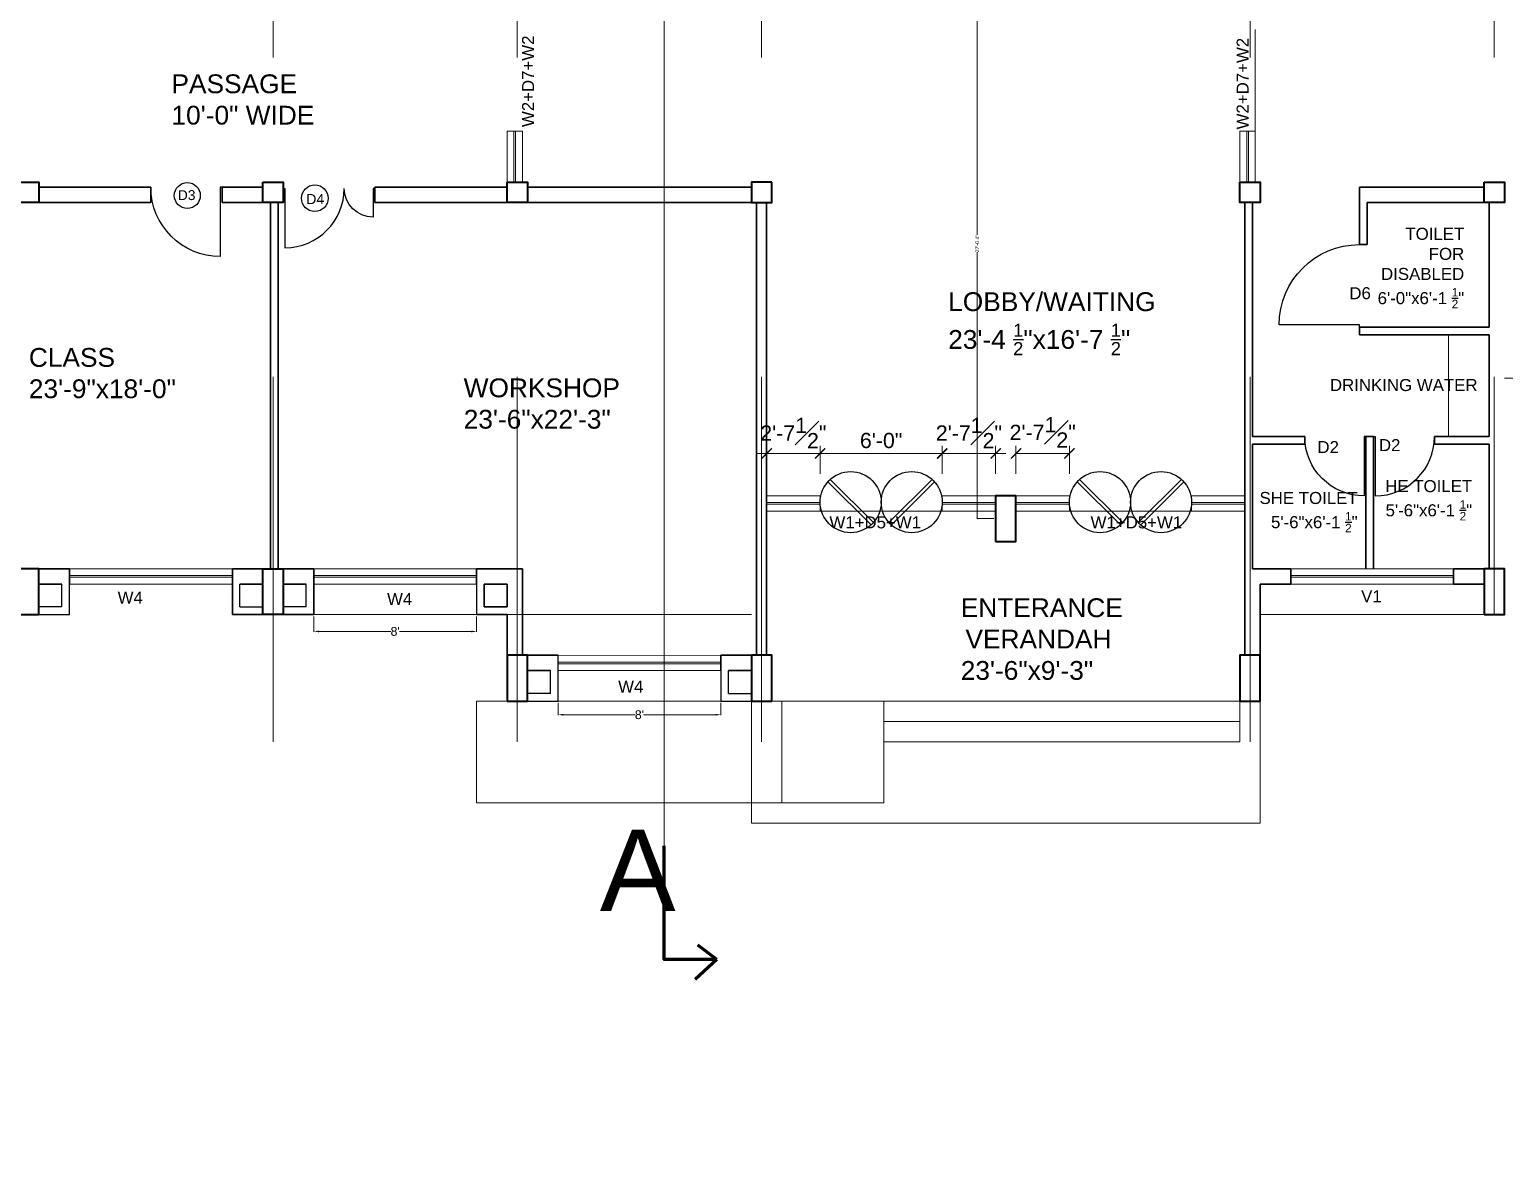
# Model space of a CAD drawing. Header units: feet. Extents: x 15113 to 123217, y -97269 to -8247.
# Drawn here: x 28387 to 29256, y -27217 to -26551 of the extents above; entities that cross this region are included whole.
import ezdxf

# ---------------------------------------------------------------- set-up
doc = ezdxf.new("R2010")
doc.units = ezdxf.units.FT
doc.header["$LTSCALE"] = 50.2
doc.header["$MEASUREMENT"] = 0
doc.header["$PDMODE"] = 3
for name, pattern in [('1', [0]), ('DASHED', [0.75, 0.5, -0.25]), ('DOT', [0.25, 0, -0.25])]:
    doc.linetypes.add(name, pattern=pattern)
doc.layers.get('0').update_dxf_attribs({"lineweight": 35})
doc.layers.add('C-ANNO-TABL-PATT', color=7, linetype='Continuous')
doc.layers.add('Text', color=164, linetype='Continuous')
for name, color, linetype, lineweight in [('column', 6, 'Continuous', 40), ('dimension', 7, 'Continuous', 9), ('door', 42, 'Continuous', 25), ('WALL', 1, '1', 30)]:
    doc.layers.add(name, color=color, linetype=linetype, lineweight=lineweight)
doc.styles.add('2.2 INCH', font='arial.ttf', dxfattribs={"height": 2.2})
doc.styles.add('5.2 INCH', font='arial.ttf', dxfattribs={"height": 5.2})
doc.styles.add('7.1 INCH', font='arial.ttf', dxfattribs={"height": 7.1})
doc.styles.get("Standard").update_dxf_attribs({"font": 'arial.ttf'})
doc.dimstyles.new('2.2 INCH', dxfattribs={"dimscale": 0, "dimtxt": 5.2, "dimasz": 3.1, "dimexe": 0.18, "dimexo": 1.063, "dimgap": 0.09, "dimtad": 0, "dimdec": 0, "dimzin": 0, "dimdsep": 46, "dimlunit": 4, "dimtxsty": '5.2 INCH', "dimcen": 0, "dimclrd": 230, "dimclre": 230, "dimclrt": 164, "dimadec": 0, "dimazin": 0, "dimtfac": 1, "dimtdec": 0, "dimtofl": 0, "dimtmove": 0, "dimatfit": 3, "dimfxl": 0.5, "dimtolj": 1, "dimtzin": 0, "dimlwd": 15, "dimlwe": 15, "dimarcsym": 0})
doc.dimstyles.new('GRID DIMENTIONS OUER', dxfattribs={"dimtxt": 24, "dimasz": 6, "dimexe": 4.5, "dimexo": 4.5, "dimgap": 3, "dimtad": 1, "dimdec": 1, "dimzin": 3, "dimdsep": 46, "dimlunit": 4, "dimtxsty": 'Standard', "dimblk": 'ARCHTICK', "dimcen": 0.09, "dimclrd": 256, "dimclre": 256, "dimadec": 0, "dimazin": 0, "dimtfac": 1, "dimtdec": 1, "dimtix": 1, "dimtmove": 1, "dimatfit": 3, "dimfxl": 4.5, "dimfxlon": 1, "dimfrac": 1, "dimtolj": 1, "dimtzin": 0, "dimlwd": 9, "dimlwe": -1, "dimarcsym": 0})
doc.dimstyles.get("Standard").update_dxf_attribs({"dimscale": 20, "dimtxt": 0.18, "dimasz": 0.18, "dimexe": 0.18, "dimexo": 0.0625, "dimgap": 0.09, "dimtad": 0, "dimtih": 1, "dimtoh": 1, "dimdec": 1, "dimzin": 0, "dimdsep": 46, "dimlunit": 3, "dimtxsty": 'Standard', "dimblk": 'ARCHTICK', "dimcen": 0.09, "dimadec": 0, "dimazin": 0, "dimtfac": 1, "dimtdec": 1, "dimtofl": 0, "dimtmove": 0, "dimatfit": 3, "dimfxl": 0.5, "dimfxlon": 1, "dimtolj": 1, "dimtzin": 0, "dimarcsym": 0})

# ---------------------------------------------------------------- blocks, each defined once
blk = doc.blocks.new('*D458')
at = {"layer": 'Defpoints', "color": 0, "transparency": 16777216}
for p in [(28698.26, -26947.3), (28794.25, -26947.3), (28794.25, -26955.34)]:
    blk.add_point(p, dxfattribs=at)
at = {"layer": 'WALL', "color": 230, "lineweight": 15, "transparency": 16777216}
for p, q in [((28698.26, -26948.36), (28698.26, -26955.52)), ((28794.25, -26948.36), (28794.25, -26955.52)), ((28701.36, -26955.34), (28743.77, -26955.34)), ((28791.15, -26955.34), (28748.74, -26955.34))]:
    blk.add_line(p, q, dxfattribs=at)
at = {"layer": 'WALL', "color": 230, "transparency": 16777216}
for points in [[(28701.36, -26954.83), (28701.36, -26955.86), (28698.26, -26955.34)], [(28791.15, -26954.83), (28791.15, -26955.86), (28794.25, -26955.34)]]:
    blk.add_solid(points, dxfattribs=at)
at = {"layer": 'WALL', "color": 164, "transparency": 16777216, "insert": (28746.25, -26955.34), "char_height": 5.2, "attachment_point": 5, "style": '5.2 INCH'}
blk.add_mtext("\\A1;8'", dxfattribs=at)
blk = doc.blocks.new('*D459')
at = {"layer": 'Defpoints', "color": 0, "transparency": 16777216}
for p in [(28554.25, -26896.29), (28650.25, -26896.29), (28650.25, -26906.23)]:
    blk.add_point(p, dxfattribs=at)
at = {"layer": 'WALL', "color": 230, "lineweight": 15, "transparency": 16777216}
for p, q in [((28554.25, -26897.35), (28554.25, -26906.41)), ((28650.25, -26897.35), (28650.25, -26906.41)), ((28557.35, -26906.23), (28599.76, -26906.23)), ((28647.15, -26906.23), (28604.73, -26906.23))]:
    blk.add_line(p, q, dxfattribs=at)
at = {"layer": 'WALL', "color": 230, "transparency": 16777216}
for points in [[(28557.35, -26905.72), (28557.35, -26906.75), (28554.25, -26906.23)], [(28647.15, -26905.72), (28647.15, -26906.75), (28650.25, -26906.23)]]:
    blk.add_solid(points, dxfattribs=at)
at = {"layer": 'WALL', "color": 164, "transparency": 16777216, "insert": (28602.25, -26906.23), "char_height": 5.2, "attachment_point": 5, "style": '5.2 INCH'}
blk.add_mtext("\\A1;8'", dxfattribs=at)
blk = doc.blocks.new('_ArchTick')
at = {"color": 0, "linetype": 'ByBlock', "const_width": 0.15}
blk.add_lwpolyline([(-0.5, -0.5), (0.5, 0.5)], dxfattribs=at)
blk = doc.blocks.new('*D460')
at = {"layer": 'Defpoints', "color": 0, "transparency": 16777216}
for p in [(28924.75, -26801.27), (28852.75, -26835.22, -0.03), (28924.75, -26835.74, -0.03)]:
    blk.add_point(p, dxfattribs=at)
at = {"layer": 'dimension', "transparency": 16777216}
for p, q in [((28852.75, -26813.27), (28852.75, -26796.77)), ((28924.75, -26813.27), (28924.75, -26796.77))]:
    blk.add_line(p, q, dxfattribs=at)
at = {"layer": 'dimension', "color": 0, "lineweight": 9, "transparency": 16777216}
blk.add_line((28852.75, -26801.27), (28924.75, -26801.27), dxfattribs=at)
at = {"layer": 'dimension', "color": 0, "lineweight": 9, "transparency": 16777216, "xscale": 6, "yscale": 6, "zscale": 6, "rotation": 180}
blk.add_blockref('_ArchTick', (28852.75, -26801.27), dxfattribs=at)
at = {"layer": 'dimension', "color": 0, "lineweight": 9, "transparency": 16777216, "xscale": 6, "yscale": 6, "zscale": 6}
blk.add_blockref('_ArchTick', (28924.75, -26801.27), dxfattribs=at)
at = {"layer": 'dimension', "color": 0, "transparency": 16777216, "insert": (28888.75, -26793.68), "char_height": 9, "attachment_point": 5}
blk.add_mtext('\\A1;6\'-0"', dxfattribs=at)
blk = doc.blocks.new('*D461')
at = {"layer": 'Defpoints', "color": 0, "transparency": 16777216}
for p in [(28852.75, -26801.27), (28821.25, -26835.22, -0.03), (28852.75, -26835.74, -0.03)]:
    blk.add_point(p, dxfattribs=at)
at = {"layer": 'dimension', "transparency": 16777216}
for p, q in [((28821.25, -26813.27), (28821.25, -26796.77)), ((28852.75, -26813.27), (28852.75, -26796.77))]:
    blk.add_line(p, q, dxfattribs=at)
at = {"layer": 'dimension', "color": 0, "lineweight": 9, "transparency": 16777216}
for p, q in [((28821.25, -26801.27), (28815.25, -26801.27)), ((28821.25, -26801.27), (28852.75, -26801.27)), ((28852.75, -26801.27), (28858.75, -26801.27))]:
    blk.add_line(p, q, dxfattribs=at)
at = {"layer": 'dimension', "color": 0, "lineweight": 9, "transparency": 16777216, "xscale": 6, "yscale": 6, "zscale": 6}
blk.add_blockref('_ArchTick', (28821.25, -26801.27), dxfattribs=at)
at = {"layer": 'dimension', "color": 0, "lineweight": 9, "transparency": 16777216, "xscale": 6, "yscale": 6, "zscale": 6, "rotation": 180}
blk.add_blockref('_ArchTick', (28852.75, -26801.27), dxfattribs=at)
at = {"layer": 'dimension', "color": 0, "transparency": 16777216, "insert": (28837, -26789.23), "char_height": 9, "attachment_point": 5}
blk.add_mtext('\\A1;2\'-7{\\H1.000000x;\\S1#2;}"', dxfattribs=at)
blk = doc.blocks.new('*D462')
at = {"layer": 'Defpoints', "color": 0, "transparency": 16777216}
for p in [(28999.75, -26801.27), (28968.25, -26835.22, -0.03), (28999.75, -26835.74, -0.03)]:
    blk.add_point(p, dxfattribs=at)
at = {"layer": 'dimension', "transparency": 16777216}
for p, q in [((28968.25, -26813.27), (28968.25, -26796.77)), ((28999.75, -26813.27), (28999.75, -26796.77))]:
    blk.add_line(p, q, dxfattribs=at)
at = {"layer": 'dimension', "color": 0, "lineweight": 9, "transparency": 16777216}
blk.add_line((28968.25, -26801.27), (28999.75, -26801.27), dxfattribs=at)
at = {"layer": 'dimension', "color": 0, "lineweight": 9, "transparency": 16777216, "xscale": 6, "yscale": 6, "zscale": 6, "rotation": 180}
blk.add_blockref('_ArchTick', (28968.25, -26801.27), dxfattribs=at)
at = {"layer": 'dimension', "color": 0, "lineweight": 9, "transparency": 16777216, "xscale": 6, "yscale": 6, "zscale": 6}
blk.add_blockref('_ArchTick', (28999.75, -26801.27), dxfattribs=at)
at = {"layer": 'dimension', "color": 0, "transparency": 16777216, "insert": (28984, -26788.85), "char_height": 9, "attachment_point": 5}
blk.add_mtext('\\A1;2\'-7{\\H1.000000x;\\S1#2;}"', dxfattribs=at)
blk = doc.blocks.new('*D463')
at = {"layer": 'Defpoints', "color": 0, "transparency": 16777216}
for p in [(28924.75, -26801.27), (28956.25, -26835.22, -0.03), (28924.75, -26835.74, -0.03)]:
    blk.add_point(p, dxfattribs=at)
at = {"layer": 'dimension', "transparency": 16777216}
for p, q in [((28924.75, -26813.27), (28924.75, -26796.77)), ((28956.25, -26813.27), (28956.25, -26796.77))]:
    blk.add_line(p, q, dxfattribs=at)
at = {"layer": 'dimension', "color": 0, "lineweight": 9, "transparency": 16777216}
for p, q in [((28924.75, -26801.27), (28918.75, -26801.27)), ((28956.25, -26801.27), (28924.75, -26801.27)), ((28956.25, -26801.27), (28962.25, -26801.27))]:
    blk.add_line(p, q, dxfattribs=at)
at = {"layer": 'dimension', "color": 0, "lineweight": 9, "transparency": 16777216, "xscale": 6, "yscale": 6, "zscale": 6}
blk.add_blockref('_ArchTick', (28924.75, -26801.27), dxfattribs=at)
at = {"layer": 'dimension', "color": 0, "lineweight": 9, "transparency": 16777216, "xscale": 6, "yscale": 6, "zscale": 6, "rotation": 180}
blk.add_blockref('_ArchTick', (28956.25, -26801.27), dxfattribs=at)
at = {"layer": 'dimension', "color": 0, "transparency": 16777216, "insert": (28940.5, -26789.23), "char_height": 9, "attachment_point": 5}
blk.add_mtext('\\A1;2\'-7{\\H1.000000x;\\S1#2;}"', dxfattribs=at)
blk = doc.blocks.new('*D489')
at = {"layer": 'Defpoints', "color": 0, "transparency": 16777216}
for p in [(28956.25, -26515.3), (28945.41, -26839.72), (28956.25, -26839.72)]:
    blk.add_point(p, dxfattribs=at)
at = {"layer": 'WALL', "color": 230, "lineweight": 15, "transparency": 16777216}
for p, q in [((28955.19, -26515.3), (28945.23, -26515.3)), ((28945.41, -26515.3), (28945.41, -26672.34)), ((28945.41, -26839.72), (28945.41, -26682.68)), ((28955.19, -26839.72), (28945.23, -26839.72))]:
    blk.add_line(p, q, dxfattribs=at)
at = {"layer": 'WALL', "color": 230, "lineweight": 15, "transparency": 16777216, "xscale": 1.1, "yscale": 1.1, "zscale": 1.1}
for p, rotation in [((28945.41, -26515.3), 90), ((28945.41, -26839.72), 270)]:
    blk.add_blockref('_ArchTick', p, dxfattribs=dict(at, rotation=rotation))
at = {"layer": 'WALL', "color": 164, "transparency": 16777216, "insert": (28945.41, -26677.51), "char_height": 2.2, "attachment_point": 5, "rotation": 90, "style": '2.2 INCH'}
blk.add_mtext('\\A1;27\'-0.4"', dxfattribs=at)
blk = doc.blocks.new('*D509')
at = {"layer": 'Defpoints', "color": 0, "transparency": 16777216}
for p in [(28579.7, -26191.3), (28579.7, -42333.04), (28435.71, -42371.17)]:
    blk.add_point(p, dxfattribs=at)
at = {"layer": 'WALL', "color": 230, "linetype": 'DOT', "lineweight": 15, "transparency": 16777216}
for p, q in [((28435.71, -42333.54), (28435.71, -42332.86)), ((28579.7, -42332.54), (28579.7, -42333.22))]:
    blk.add_line(p, q, dxfattribs=at)
at = {"layer": 'WALL', "color": 230, "lineweight": 15, "transparency": 16777216}
for p, q in [((28438.81, -42333.04), (28478.66, -42333.04)), ((28576.6, -42333.04), (28536.75, -42333.04))]:
    blk.add_line(p, q, dxfattribs=at)
at = {"layer": 'WALL', "color": 230, "transparency": 16777216}
for points in [[(28438.81, -42332.53), (28438.81, -42333.56), (28435.71, -42333.04)], [(28576.6, -42332.53), (28576.6, -42333.56), (28579.7, -42333.04)]]:
    blk.add_solid(points, dxfattribs=at)
at = {"layer": 'WALL', "color": 164, "transparency": 16777216, "insert": (28507.7, -42333.04), "char_height": 5.2, "attachment_point": 5, "style": '5.2 INCH'}
blk.add_mtext("\\A1;{\\H6.948x;12'}", dxfattribs=at)

msp = doc.modelspace()

# ---------------------------------------------------------------- linework, layer by layer
at = {"color": 230, "linetype": 'DASHED', "lineweight": 18, "ltscale": 15}
for p, q in [((28530.24801, -26191.29584), (28530.24801, -26920.29584)), ((28530.24801, -26191.29584), (28530.24801, -26971.29584)), ((28674.24801, -26191.29584), (28674.24801, -26971.29584)), ((28818.24801, -26191.29584), (28818.24801, -26971.29584)), ((29106.24801, -26191.29584), (29106.24801, -26971.29584)), ((29250.24801, -26191.29584), (29250.24801, -26896.29584)), ((27960.24801, -26896.29584), (28524.24801, -26896.29584)), ((28524.24801, -26896.28505), (28812.24801, -26896.28505)), ((29244.24801, -26896.29584), (29112.24801, -26896.29584)), ((28812.24801, -26947.28505), (28812.24801, -27019.28505)), ((29100.24801, -26947.29584), (29100.24801, -26947.29584)), ((29112.24801, -26947.29584), (29112.24801, -27019.28505)), ((28812.24801, -27019.28505), (29112.24801, -27019.28505))]:
    msp.add_line(p, q, dxfattribs=at)
at = {"color": 5, "lineweight": 18}
for p, q in [((29109.24489, -26611.29584), (29109.23244, -26551.29584)), ((28668.24801, -26641.29584), (28668.24489, -26611.29584)), ((28668.25424, -26611.29584), (28677.25424, -26611.29397)), ((28672.24801, -26641.29501), (28672.24489, -26611.29501)), ((28673.25424, -26611.29397), (28673.25424, -26641.29584)), ((28677.25424, -26611.29397), (28677.25424, -26641.29584)), ((29100.24801, -26641.29584), (29100.24489, -26611.29584)), ((29100.25424, -26611.29584), (29109.25424, -26611.29397)), ((29104.24801, -26641.29501), (29104.24489, -26611.29501)), ((29105.25424, -26611.29397), (29105.25424, -26641.29584)), ((29109.25424, -26611.29397), (29109.25424, -26641.29584)), ((28852.74801, -26826.22255), (28821.24801, -26826.22255)), ((28852.74801, -26835.22255), (28852.74801, -26826.22255)), ((28852.74801, -26835.22255), (28852.74801, -26826.22255)), ((28956.24801, -26826.22255), (28924.74801, -26826.22255)), ((28924.74801, -26835.22255), (28924.74801, -26826.22255)), ((28924.74801, -26835.22255), (28924.74801, -26826.22255)), ((28968.24801, -26826.22255), (28999.74801, -26826.22255)), ((28999.74801, -26835.22255), (28999.74801, -26826.22255)), ((29071.74801, -26826.22255), (29103.24801, -26826.22255)), ((29071.74801, -26835.22255), (29071.74801, -26826.22255)), ((28852.74801, -26830.22255), (28821.24801, -26830.22255)), ((28852.74801, -26831.22255), (28821.24801, -26831.22255)), ((28852.74801, -26835.22255), (28821.24801, -26835.22255)), ((28852.74801, -26835.22255), (28924.74801, -26835.22255)), ((28956.24801, -26830.22255), (28924.74801, -26830.22255)), ((28956.24801, -26831.22255), (28924.74801, -26831.22255)), ((28956.24801, -26835.22255), (28924.74801, -26835.22255)), ((28968.24801, -26830.22255), (28999.74801, -26830.22255)), ((28968.24801, -26831.22255), (28999.74801, -26831.22255)), ((28968.24801, -26835.22255), (28999.74801, -26835.22255)), ((29071.74801, -26835.22255), (28999.74801, -26835.22255)), ((29071.74801, -26830.22255), (29103.24801, -26830.22255)), ((29071.74801, -26831.22255), (29103.24801, -26831.22255)), ((29071.74801, -26835.22255), (29103.24801, -26835.22255)), ((28506.24801, -26869.29584), (28410.24801, -26869.29584)), ((28554.24801, -26869.29584), (28650.24801, -26869.29584)), ((29130.24801, -26869.29584), (29226.24801, -26869.29584)), ((28506.24801, -26873.29584), (28410.24801, -26873.29584)), ((28506.24801, -26874.29584), (28410.24801, -26874.29584)), ((28506.24801, -26878.29584), (28410.24801, -26878.29584)), ((28554.24801, -26873.29584), (28650.24801, -26873.29584)), ((28554.24801, -26874.29584), (28650.24801, -26874.29584)), ((28554.24801, -26878.29584), (28650.24801, -26878.29584)), ((29130.24801, -26873.29584), (29226.24801, -26873.29584)), ((29130.24801, -26874.29584), (29226.24801, -26874.29584)), ((29130.24801, -26878.29584), (29226.24801, -26878.29584)), ((28794.24801, -26920.29584), (28698.24802, -26920.32628)), ((28794.24801, -26924.29584), (28698.24928, -26924.29584)), ((28794.24801, -26925.29584), (28698.24959, -26925.29584)), ((28794.24801, -26929.29584), (28698.25086, -26929.29584))]:
    msp.add_line(p, q, dxfattribs=at)
at = {"color": 1}
for p, q in [((28392.24801, -26644.29584), (28458.19486, -26644.29584)), ((28500.24801, -26644.29584), (28524.24801, -26644.29584)), ((28668.24801, -26644.29584), (28590.24801, -26644.29584)), ((28680.24801, -26644.29584), (28812.24801, -26644.29584)), ((29170.74801, -26644.29584), (29170.74801, -26678.11978)), ((29244.24801, -26644.29584), (29170.74801, -26644.29584)), ((28392.24801, -26653.29584), (28458.19486, -26653.29584)), ((28500.24801, -26653.29584), (28524.24801, -26653.29584)), ((28528.74801, -26869.29584), (28528.74801, -26653.29584)), ((28533.24801, -26869.29584), (28533.24801, -26653.29584)), ((28668.24801, -26653.29584), (28590.24801, -26653.29584)), ((28680.24801, -26653.29584), (28812.24801, -26653.29584)), ((28815.24801, -26653.29584), (28815.24801, -26794.29584)), ((28815.24801, -26653.29584), (28815.24801, -26794.29584)), ((28815.24801, -26653.29584), (28815.24801, -26920.29584)), ((28821.24801, -26653.29584), (28815.24801, -26653.29584)), ((28821.24801, -26653.29584), (28821.24801, -26803.29584)), ((29103.24801, -26791.29584), (29103.24801, -26653.29584)), ((29107.74801, -26791.29584), (29107.74801, -26653.29584)), ((29175.24801, -26653.29584), (29175.24801, -26678.11978)), ((29244.24801, -26653.29584), (29175.24801, -26653.29584)), ((29247.24801, -26653.29584), (29247.24801, -26726.79584)), ((29247.24801, -26653.29584), (29247.24801, -26726.79584)), ((29247.24801, -26653.29584), (29247.24801, -26726.79584)), ((29247.24801, -26653.29584), (29247.24801, -26726.79584)), ((29170.74801, -26678.11978), (29175.24801, -26678.11978)), ((29170.74801, -26726.79584), (29170.74801, -26731.29584)), ((29170.74801, -26726.79584), (29170.74801, -26731.29584)), ((29170.74801, -26726.79584), (29247.24801, -26726.79584)), ((29170.74801, -26731.29584), (29175.24801, -26731.29584)), ((29170.74801, -26731.29584), (29247.24801, -26731.29584)), ((29247.24801, -26731.29584), (29247.24801, -26791.29584)), ((29103.24801, -26791.29584), (29103.24801, -26920.29584)), ((29138.48732, -26791.29584), (29107.74801, -26791.29584)), ((29138.48732, -26791.29584), (29138.50335, -26795.79584)), ((29174.49801, -26791.29584), (29178.99801, -26791.29584)), ((29174.49801, -26791.29584), (29174.49801, -26869.29584)), ((29178.99801, -26791.29584), (29178.99801, -26869.29584)), ((29215.0087, -26791.29584), (29215.00335, -26795.79584)), ((29215.0087, -26791.29584), (29247.24801, -26791.29584)), ((29107.75335, -26795.79584), (29107.74801, -26869.29584)), ((29138.49266, -26795.79584), (29107.75335, -26795.79584)), ((29215.01404, -26795.79584), (29247.25335, -26795.79584)), ((29247.25335, -26795.79584), (29247.24801, -26869.29584)), ((28821.24801, -26803.29584), (28821.24801, -26920.29584)), ((28965.24801, -26826.22255), (28956.24801, -26826.22255)), ((28410.24801, -26869.29584), (28392.24801, -26869.29584)), ((28410.24801, -26878.29584), (28410.24801, -26869.29584)), ((28528.74801, -26869.29584), (28506.24801, -26869.29584)), ((28506.24801, -26878.29584), (28506.24801, -26869.29584)), ((28524.24801, -26869.29584), (28506.24801, -26869.29584)), ((28506.24801, -26896.28505), (28506.24801, -26869.29584)), ((28536.24801, -26869.29584), (28554.24801, -26869.29584)), ((28554.24801, -26896.28505), (28554.24801, -26869.29584)), ((28650.24801, -26869.29584), (28677.24587, -26869.29584)), ((28650.24801, -26878.29584), (28650.24801, -26869.29584)), ((28677.24801, -26920.29546), (28677.24587, -26869.29584)), ((29107.74801, -26869.29584), (29130.24801, -26869.29584)), ((29130.24801, -26878.29584), (29130.24801, -26869.29584)), ((29226.24801, -26869.29584), (29244.24801, -26869.29584)), ((29226.24801, -26878.29584), (29226.24801, -26869.29584)), ((28405.75596, -26878.2964), (28392.24801, -26878.29584)), ((28524.24801, -26878.29584), (28510.74005, -26878.29535)), ((28536.24801, -26878.29584), (28549.75596, -26878.29535)), ((28654.73908, -26878.2964), (28668.24801, -26878.29584)), ((28654.73957, -26891.79596), (28654.73908, -26878.2964)), ((28668.24681, -26891.79596), (28668.24624, -26878.29584)), ((29112.24801, -26878.29584), (29130.24801, -26878.29584)), ((29112.24801, -26920.29584), (29112.24801, -26878.29584)), ((29226.24801, -26878.29584), (29244.24801, -26878.29584)), ((28524.24801, -26896.28505), (28506.24801, -26896.28505)), ((28536.24801, -26896.28505), (28554.24801, -26896.28505)), ((28650.24736, -26896.28505), (28668.247, -26896.28505)), ((28654.73957, -26891.79596), (28668.24801, -26891.79596)), ((28668.24801, -26920.29584), (28668.247, -26896.28505)), ((28698.24801, -26920.29013), (28680.24801, -26920.29584)), ((28815.24801, -26920.29584), (28794.24801, -26920.29584)), ((28794.24801, -26929.29584), (28794.24801, -26920.29584)), ((28693.75596, -26929.2964), (28680.24801, -26929.29584)), ((28812.24801, -26929.29584), (28798.73908, -26929.29567)), ((28812.24801, -26929.29584), (28812.24801, -26944.29584))]:
    msp.add_line(p, q, dxfattribs=at)
at = {"color": 24, "lineweight": 18}
for p, q in [((29223.24801, -26731.29584), (29223.24801, -26791.29584)), ((29256.24801, -26756.79584), (29467.74801, -26756.79584)), ((28650.24787, -26947.29584), (28650.24787, -27007.22457)), ((29100.24801, -26947.29584), (28650.24787, -26947.29584)), ((28830.24804, -26947.23111), (28830.24804, -27007.22457)), ((28890.24801, -26947.29584), (29088.24801, -26947.29584)), ((28890.24801, -26947.29584), (28890.24801, -27007.22457)), ((29100.24801, -26947.29584), (29100.24801, -26971.29584)), ((28890.23506, -26959.29584), (29100.24801, -26959.29584)), ((28890.22212, -26971.29584), (29100.24801, -26971.29584)), ((28890.24801, -27007.22457), (28650.24787, -27007.22457))]:
    msp.add_line(p, q, dxfattribs=at)
at = {"color": 1, "lineweight": 18}
msp.add_line((29103.24801, -26791.29584), (29103.24801, -26920.29584), dxfattribs=at)
at = {"color": 1}
for points in [[(28392.24801, -26644.29584), (28392.24801, -26653.29584)], [(28458.19486, -26653.29584), (28458.19486, -26644.29584)], [(28500.24801, -26653.29584), (28500.24801, -26644.29584)], [(28590.24801, -26644.29584), (28590.24801, -26653.29584)]]:
    msp.add_lwpolyline(points, dxfattribs=at)
at = {"lineweight": 70, "flags": 128}
for points in [[(28791.90521, -27099.73101), (28760.91626, -27099.73101), (28760.91626, -27032.66027)], [(28791.90521, -27099.73101), (28780.75785, -27091.10908)], [(28791.90521, -27099.73101), (28779.13833, -27111.50096)]]:
    msp.add_lwpolyline(points, dxfattribs=at)
at = {"layer": 'C-ANNO-TABL-PATT', "linetype": 'DASHED', "lineweight": 9, "ltscale": 50}
msp.add_line((28760.91626, -26167.70398), (28760.91626, -27061.44761), dxfattribs=at)
at = {"layer": 'column'}
for points in [[(28380.24801, -26641.29584), (28392.24801, -26641.29584), (28392.24801, -26653.29584), (28380.24801, -26653.29584)], [(28524.24801, -26641.29584), (28536.24801, -26641.29584), (28536.24801, -26653.29584), (28524.24801, -26653.29584)], [(28668.24801, -26641.29584), (28680.24801, -26641.29584), (28680.24801, -26653.29584), (28668.24801, -26653.29584)], [(28824.24801, -26641.29584), (28812.24801, -26641.29584), (28812.24801, -26653.29584), (28824.24801, -26653.29584)], [(29100.24801, -26641.29584), (29112.24801, -26641.29584), (29112.24801, -26653.29584), (29100.24801, -26653.29584)], [(29244.24801, -26641.29584), (29256.24801, -26641.29584), (29256.24801, -26653.29584), (29244.24801, -26653.29584)], [(28956.24801, -26853.22255), (28968.24801, -26853.22255), (28968.24801, -26826.22255), (28956.24801, -26826.22255)], [(28380.24801, -26896.29584), (28392.24801, -26896.29584), (28392.24801, -26869.29584), (28380.24801, -26869.29584)], [(28536.24801, -26896.28505), (28524.24801, -26896.28505), (28524.24801, -26869.29584), (28536.24801, -26869.29584)], [(29244.24801, -26896.29584), (29256.24801, -26896.29584), (29256.24801, -26869.29584), (29244.24801, -26869.29584)], [(28668.24801, -26947.28505), (28680.24801, -26947.28505), (28680.24801, -26920.29584), (28668.24801, -26920.29584)], [(28812.24801, -26947.29584), (28824.24801, -26947.29584), (28824.24801, -26920.29584), (28812.24801, -26920.29584)], [(29100.24801, -26947.29584), (29112.24801, -26947.29584), (29112.24801, -26920.29584), (29100.24801, -26920.29584)]]:
    msp.add_lwpolyline(points, close=True, dxfattribs=at)
at = {"layer": 'door', "ltscale": 10}
for p, q in [((28857.36647, -26817.98654, -0.0477), (28882.783, -26843.40307, -0.0477)), ((28858.78069, -26816.57232, -0.0477), (28884.19722, -26841.98885, -0.0477)), ((28918.783, -26816.57232, -0.0477), (28893.36647, -26841.98885, -0.0477)), ((28920.19722, -26817.98654, -0.0477), (28894.78069, -26843.40307, -0.0477)), ((29004.36647, -26817.98654, -0.0477), (29029.783, -26843.40307, -0.0477)), ((29005.78069, -26816.57232, -0.0477), (29031.19722, -26841.98885, -0.0477)), ((29065.783, -26816.57232, -0.0477), (29040.36647, -26841.98885, -0.0477)), ((29067.19722, -26817.98654, -0.0477), (29041.78069, -26843.40307, -0.0477))]:
    msp.add_line(p, q, dxfattribs=at)
at = {"layer": 'door'}
for points in [[(28500.24801, -26644.29584), (28499.07986, -26644.29584), (28499.07986, -26685.18084, -0.414213562), (28458.19486, -26644.29584, -1.090934588)], [(28536.24801, -26644.95972), (28537.24801, -26644.95972), (28537.24801, -26679.95972, 0.414213562), (28572.24801, -26644.95972, 1.090934588)], [(28590.24801, -26644.95972), (28589.24801, -26644.95972), (28589.24801, -26661.95972, -0.414213562), (28572.24801, -26644.95972, -1)], [(29170.74801, -26726.79584), (29170.74801, -26725.44372), (29123.42406, -26725.44372, -0.414213562), (29170.74801, -26678.11978, -1.090934588)], [(29174.49801, -26791.29584), (29173.49801, -26791.29575), (29173.495, -26826.29575, -0.414213562), (29138.49801, -26791.29275, -1.090934588)], [(29178.99801, -26791.29584), (29179.99801, -26791.29575), (29180.00101, -26826.29575, 0.414213562), (29214.99801, -26791.29275, 1.090934588)]]:
    msp.add_lwpolyline(points, format="xyb", dxfattribs=at)
at = {"layer": 'door', "ltscale": 10}
for centre in [(28870.78185, -26829.9877, -0.03149), (28906.78185, -26829.9877, -0.03149), (29017.78185, -26829.9877, -0.03149), (29053.78185, -26829.9877, -0.03149)]:
    msp.add_circle(centre, 18, dxfattribs=at)
at = {"layer": 'WALL', "ltscale": 4}
for p, q in [((28405.75645, -26891.79596), (28405.75596, -26878.2964)), ((28510.73957, -26891.79596), (28510.74005, -26878.2964)), ((28549.75645, -26891.79596), (28549.75596, -26878.2964)), ((28650.24801, -26878.29584), (28650.24704, -26896.28505)), ((28405.75645, -26891.79596), (28392.24801, -26891.79596)), ((28510.73957, -26891.79596), (28524.24801, -26891.79596)), ((28549.75645, -26891.79596), (28536.24801, -26891.79596)), ((28698.25657, -26947.29584), (28698.24801, -26920.29628)), ((28693.75645, -26942.79596), (28693.75596, -26929.2964)), ((28798.73957, -26942.79596), (28798.73908, -26929.2964)), ((28668.24801, -26947.28505), (28698.25657, -26947.29584)), ((28693.75645, -26942.79596), (28680.24801, -26942.79596)), ((28798.73957, -26942.79596), (28812.24801, -26942.79596))]:
    msp.add_line(p, q, dxfattribs=at)
for points in [[(28362.24882, -26869.2964), (28362.24785, -26896.29584), (28410.25657, -26896.29584), (28410.24801, -26869.29628)], [(28794.24882, -26920.2964), (28794.24785, -26947.29584), (28812.24801, -26947.28505), (28812.24801, -26947.28505)]]:
    msp.add_lwpolyline(points, dxfattribs=at)
at = {"layer": 'WALL', "color": 0, "ltscale": 4}
for centre, radius in [((28479.69238, -26649.21362), 7.65471), ((28554.87937, -26650.80375), 7.86347)]:
    msp.add_circle(centre, radius, dxfattribs=at)

# ---------------------------------------------------------------- texts
at = {"layer": 'Text', "char_height": 7.1, "width": 10.7407754, "attachment_point": 3, "rotation": 90, "style": '7.1 INCH'}
for insert in [(28677.03512, -26554.82215), (29098.30604, -26556.20135)]:
    msp.add_mtext('W2+D7+W2', dxfattribs=dict(at, insert=insert))
at = {"layer": 'Text', "style": '7.1 INCH'}
for s, insert, char_height, width, attachment_point in [('PASSAGE 10\'-0" WIDE', (28470.3506, -26577.76929), 11.09375, 114.3066755, 1), ('\\A1;\\pi70.34;{\\fArial|b0|i0|c186|p34; TOILET\\P\\pi77.2; FOR\\P\\pi65.1;DISABLED\\P\\pi79.53;6\'-0"x6\'-}1{\\fArial|b0|i0|c186|p34; \\H0.7x;\\S1/2;\\H1.429x;"}', (29232.51224, -26668.21818), 7.1, 177.9608447, 3), ('D6', (29177.46227, -26703.24167), 7.1, 11.4534145, 3), ('\\A1;\\pi-0.7826;LOBBY/WAITING\\P23{\\fArial|b0|i0|c186|p34;\'-}4 {\\H0.7x;\\S1/2;}"{\\fArial|b0|i0|c186|p34;x1}6{\\fArial|b0|i0|c186|p34;\'-}7 {\\H0.7x;\\S1/2;}"', (28929.0557, -26706.24175), 11.09375, 114.3066755, 1), ('\\pi73.22;{\\fArial|b0|i0|c186|p34;CLASS\\P\\pi67.36;}23{\\fArial|b0|i0|c186|p34;\'-9"x}18{\\fArial|b0|i0|c186|p34;\'-}0{\\fArial|b0|i0|c186|p34;"}', (28313.06463, -26739.09585), 11.09375, 114.3066755, 1), ('\\A1;\\pi59.77;{\\fArial|b0|i0|c186|p34;WORKSHOP\\P\\pi61.61;23\'-}6"{\\fArial|b0|i0|c186|p34;x2}2{\\fArial|b0|i0|c186|p34;\'-}3{\\fArial|b0|i0|c186|p34;"}', (28582.87249, -26757.05201), 11.09375, 114.3066755, 1), ('DRINKING WATER', (29240.37709, -26757.37996), 7.1, 177.9608447, 3), ('D2', (29158.63892, -26793.96763), 7.1, 10.7407754, 3), ('D2', (29194.88054, -26792.81287), 7.1, 10.7407754, 3), ('\\A1;\\pi63.85;{\\fArial|b0|i0|c186|p34;HE TOILET\\P\\pi69.22;}5{\\fArial|b0|i0|c186|p34;\'-}6{\\fArial|b0|i0|c186|p34;"x}6{\\fArial|b0|i0|c186|p34;\'-}1 {\\H0.7x;\\S1/2;}"', (29237.19365, -26816.99359), 7.1, 177.9608447, 3), ('\\A1;\\pi22.42;{\\fArial|b0|i0|c186|p34;SHE TOILET\\P\\pi20.97;}5{\\fArial|b0|i0|c186|p34;\'-}6{\\fArial|b0|i0|c186|p34;"x}6{\\fArial|b0|i0|c186|p34;\'-}1 {\\H0.7x;\\S1/2;}"', (29169.66985, -26823.98014), 7.1, 177.9608447, 3), ('W1+D5+W1', (28912.27101, -26838.35174), 7.1, 10.7407754, 3), ('W1+D5+W1', (29012.225, -26838.35174), 7.1, 10.7407754, 1), ('W4', (28453.49446, -26882.68639), 7.1, 10.7407754, 3), ('W4', (28612.32136, -26883.52357), 7.1, 10.7407754, 3), ('\\pi59.05;{\\fArial|b0|i0|c186|p34;ENTERANCE\\P\\pi61.84;VERANDAH\\P\\pi68.18;}23{\\fArial|b0|i0|c186|p34;\'}-6"{\\fArial|b0|i0|c186|p34;x}9{\\fArial|b0|i0|c186|p34;\'-}3{\\fArial|b0|i0|c186|p34;"}', (28876.6228, -26886.68466), 11.09375, 114.3066755, 1), ('V1', (29183.85699, -26881.95239), 7.1, 10.7407754, 3), ('W4', (28748.56704, -26935.1792), 7.1, 10.7407754, 3)]:
    msp.add_mtext(s, dxfattribs=dict(at, insert=insert, char_height=char_height, width=width, attachment_point=attachment_point))
at = {"layer": 'WALL', "color": 0, "ltscale": 4}
for s, width, insert, char_height, attachment_point in [('D3', 224.7697118, (28484.52071, -26646.03288, -0.03066), 5.840714, 3), ('D4', 224.7697118, (28549.73596, -26654.27681, -0.03149), 6, 7), (' A', 1732.9701349, (28767.60281, -27023.13103, 0.06416), 48, 3)]:
    msp.add_mtext_dynamic_manual_height_columns(s, width=width, gutter_width=75, heights=[0], dxfattribs=dict(at, insert=insert, char_height=char_height, attachment_point=attachment_point))

# ---------------------------------------------------------------- dimensions: what is measured, and where the dimension line sits
at = {"layer": 'dimension', "color": 18, "true_color": 0x000000}
for base, p1, p2, picture, middle in [((28852.74801, -26801.27167, 0.03149), (28821.24801, -26835.22255), (28852.74801, -26835.74482), '*D461', (28836.99801, -26789.23483, 0.03149)), ((28924.74801, -26801.27167, 0.03149), (28852.74801, -26835.22255), (28924.74801, -26835.74482), '*D460', (28888.74801, -26793.67651, 0.03149))]:
    dim = msp.add_linear_dim(base=base, p1=p1, p2=p2, dimstyle='GRID DIMENTIONS OUER', override={"dimtxt": 9, "dimclrd": 0, "dimfxl": 12, "dimarcsym": 1}, dxfattribs=at)
    dim.commit()
    dim.dimension.update_dxf_attribs({"geometry": picture, "text_midpoint": middle})
dim = msp.add_linear_dim(base=(28924.74801, -26801.27167, 0.03149), p1=(28956.24801, -26835.22255), p2=(28924.74801, -26835.74482), angle=180, dimstyle='GRID DIMENTIONS OUER', override={"dimtxt": 9, "dimclrd": 0, "dimfxl": 12, "dimarcsym": 1}, dxfattribs=at)
dim.commit()
dim.dimension.update_dxf_attribs({"geometry": '*D463', "text_midpoint": (28940.49801, -26789.23483, 0.03149)})
dim = msp.add_linear_dim(base=(28999.74801, -26801.27167, 0.03149), p1=(28968.24801, -26835.22255), p2=(28999.74801, -26835.74482), dimstyle='GRID DIMENTIONS OUER', override={"dimtxt": 9, "dimclrd": 0, "dimfxl": 12, "dimarcsym": 1}, dxfattribs=at)
dim.commit()
dim.dimension.update_dxf_attribs({"geometry": '*D462', "text_midpoint": (28983.99801, -26800.89167, 0.03149), "dimtype": 160})
at = {"layer": 'WALL'}
dim = msp.add_linear_dim(base=(28579.70081, -42333.04282), p1=(28435.70501, -42371.16814), p2=(28579.70081, -26191.29584), text='{\\H6.948x;<>}', dimstyle='2.2 INCH', override={"dimscale": 1, "dimfxlon": 1, "dimtfillclr": 2}, dxfattribs=at)
dim.commit()
dim.dimension.update_dxf_attribs({"geometry": '*D509', "text_midpoint": (28507.70291, -42333.04282)})
dim = msp.add_linear_dim(base=(28945.40514, -26839.72255), p1=(28956.24801, -26515.29584), p2=(28956.24801, -26839.72255), angle=90, dimstyle='Standard', override={"dimscale": 1, "dimtxt": 2.2, "dimasz": 1.1, "dimexo": 1.063, "dimtih": 0, "dimtoh": 0, "dimtxsty": '2.2 INCH', "dimcen": 0, "dimclrd": 230, "dimclre": 230, "dimclrt": 164, "dimfxl": 15, "dimtfillclr": 2, "dimlwd": 15, "dimlwe": 15}, dxfattribs=at)
dim.commit()
dim.dimension.update_dxf_attribs({"geometry": '*D489', "text_midpoint": (28945.40514, -26677.50919)})
for base, p1, p2, picture, middle in [((28650.24704, -26906.23475), (28554.24801, -26896.28505), (28650.24704, -26896.28505), '*D459', (28602.24752, -26906.23475)), ((28794.24785, -26955.34426), (28698.25657, -26947.29584), (28794.24785, -26947.29584), '*D458', (28746.25221, -26955.34426))]:
    dim = msp.add_linear_dim(base=base, p1=p1, p2=p2, dimstyle='2.2 INCH', override={"dimscale": 1, "dimfxl": 15, "dimfxlon": 1, "dimtfillclr": 2}, dxfattribs=at)
    dim.commit()
    dim.dimension.update_dxf_attribs({"geometry": picture, "text_midpoint": middle})

doc.saveas('drawing.dxf')
